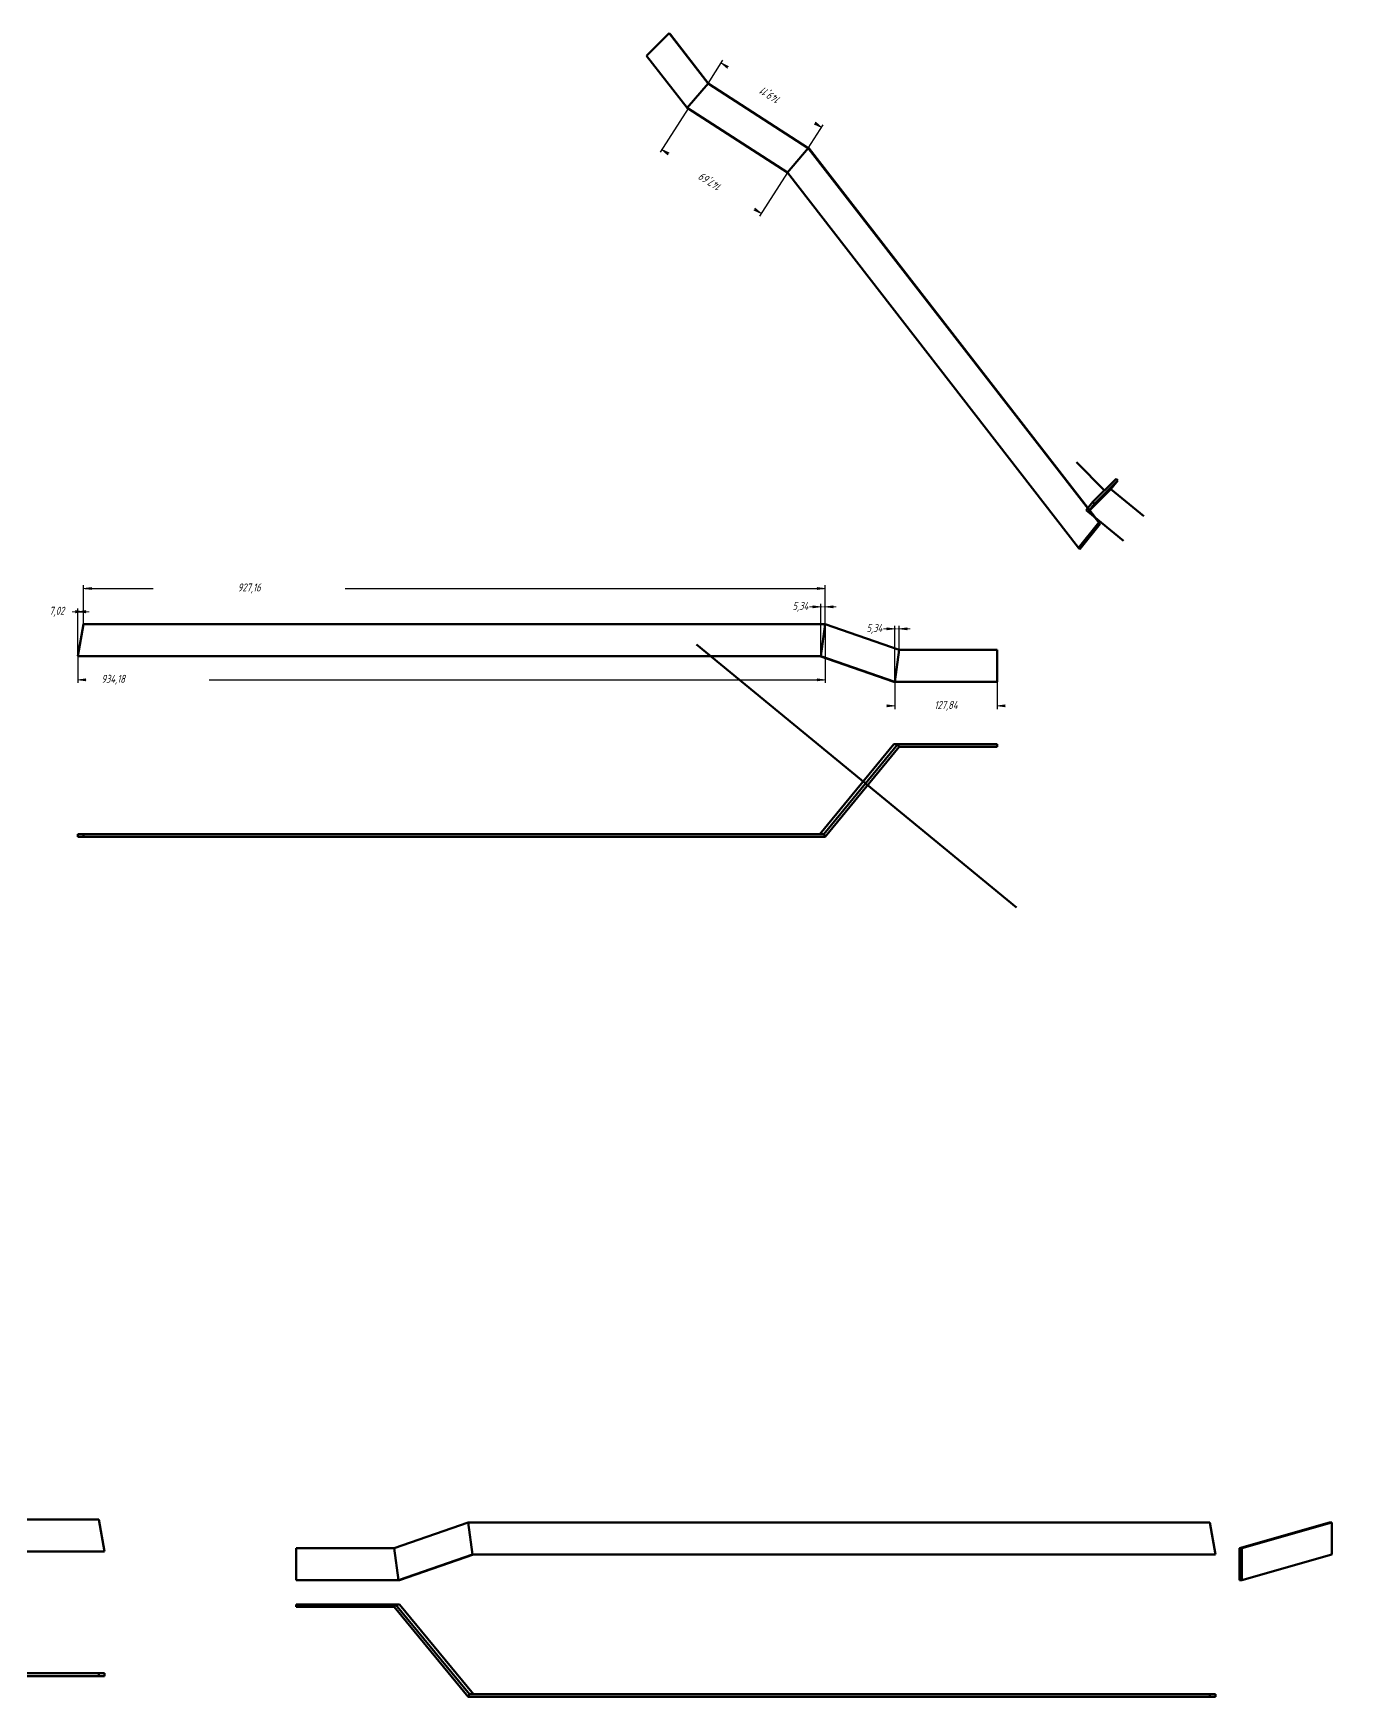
# Model space of a CAD drawing. Header units: millimetres. Extents: x 0 to 4434, y -229 to 1640.
# Drawn here: x 2526 to 3360, y -213 to 826 of the extents above; entities that cross this region are included whole.
import ezdxf

# ---------------------------------------------------------------- set-up
doc = ezdxf.new("R2010")
doc.units = ezdxf.units.MM
doc.linetypes.add('K5LT_BASIC', pattern=[0])
doc.linetypes.add('K5LT_THIN', pattern=[0])
doc.layers.add('Системный слой', color=7, linetype='Continuous')
doc.layers.add('Системный слой (1)', color=7, linetype='Continuous', true_color=0x909090)
doc.styles.add('KDIMTEXTSTYLE', font='GOST_AU.SHX', dxfattribs={"width": 0.96, "oblique": 15, "height": 5})
doc.dimstyles.new('KDIMSTYLE (0.50)', dxfattribs={"dimtxt": 5, "dimasz": 1, "dimexe": 2, "dimexo": 0, "dimgap": 1, "dimtad": 1, "dimlfac": 2, "dimtxsty": 'KDIMTEXTSTYLE', "dimsah": 1, "dimcen": 0, "dimdle": 1, "dimadec": 0, "dimazin": 0, "dimtfac": 0.667, "dimtmove": 0, "dimatfit": 3, "dimfxl": 1, "dimtvp": 1, "dimtolj": 1, "dimtzin": 0, "dimarcsym": 0})

# ---------------------------------------------------------------- blocks, each defined once
blk = doc.blocks.new('KDIMARROW_01')
at = {"layer": 'Системный слой'}
blk.add_hatch(color=0, dxfattribs=at).paths.add_polyline_path([(-5, -0.6582624912261956), (0, 0), (-5, 0.658262491226197), (-4.5, 5.51091059616309e-16)])
at = {"layer": 'Системный слой', "color": 0, "linetype": 'K5LT_THIN', "lineweight": 18}
for p, q in [((-4.5, 5.51091059616309e-16), (-5, 0.658262491226197)), ((-5, 0.658262491226197), (0, 0)), ((0, 0), (-5, -0.6582624912261956)), ((-5, -0.6582624912261956), (-4.5, 5.51091059616309e-16))]:
    blk.add_line(p, q, dxfattribs=at)
at = {"layer": 'Системный слой (1)', "color": 0, "linetype": 'K5LT_THIN', "lineweight": 18}
blk.add_line((0, 0), (-1, 0), dxfattribs=at)
blk = doc.blocks.new('KDIMARROW_02')
at = {"layer": 'Системный слой'}
blk.add_hatch(color=0, dxfattribs=at).paths.add_polyline_path([(4.5, -5.51091059616309e-16), (5, 0.6582624912261956), (0, 0), (5, -0.658262491226197)])
at = {"layer": 'Системный слой', "color": 0, "linetype": 'K5LT_THIN', "lineweight": 18}
for p, q in [((5, 0.6582624912261956), (0, 0)), ((0, 0), (5, -0.658262491226197)), ((0, 0), (7, -8.572527594031472e-16)), ((4.5, -5.51091059616309e-16), (5, 0.6582624912261956)), ((5, -0.658262491226197), (4.5, -5.51091059616309e-16))]:
    blk.add_line(p, q, dxfattribs=at)
at = {"layer": 'Системный слой (1)', "color": 0, "linetype": 'K5LT_THIN', "lineweight": 18}
blk.add_line((0, 0), (-1, 0), dxfattribs=at)

msp = doc.modelspace()

# ---------------------------------------------------------------- hatches: boundary and pattern name
at = {"layer": 'Системный слой (1)'}
h = msp.add_hatch(dxfattribs=at)
h.set_pattern_fill('', angle=45, style=0, pattern_type=0)
h.set_pattern_definition([(45, (0, 0), (-2.121320343559642, 2.121320343559643), [])])
h.paths.add_polyline_path([(3204.464545657283, 546.4563482576328), (3203.412802512535, 547.5263990829477), (3188.877855350811, 533.0991556033924), (3189.92959849556, 532.0291047780773)])

# ---------------------------------------------------------------- linework, layer by layer
at = {"layer": 'Системный слой (1)', "color": 5, "linetype": 'K5LT_BASIC', "lineweight": 60, "true_color": 0x0000ff}
for p, q in [((2909.838520093077, 811.9479297561198), (2923.961052789043, 825.9658147532679)), ((2948.264181792998, 794.6448611296856), (2923.961052789043, 825.9658147532679)), ((2923.961052789043, 825.9658147532679), (2924.845257632968, 825.2111549114978)), ((2948.86122739761, 794.2602812564534), (2924.845257632968, 825.2111549114978)), ((2935.188787260016, 779.2774640662127), (2909.838520093077, 811.9479297561198)), ((2935.188787260016, 779.2774640662127), (2948.264181792998, 794.6448611296856)), ((2948.264181792998, 794.6448611296856), (3010.94299076726, 754.2710467619148)), ((2935.79910674737, 778.8757773148608), (2935.188787260016, 779.2774640662127)), ((2935.188787260016, 779.2774640662127), (2997.867596234278, 738.9036496984419)), ((2935.79910674737, 778.8757773148608), (2997.880870117023, 738.8865428203209)), ((3010.94299076726, 754.2710467619148), (2997.867596234278, 738.9036496984419)), ((3011.553310254614, 753.8693600105629), (3010.94299076726, 754.2710467619148)), ((3010.94299076726, 754.2710467619148), (3192.537842167145, 520.2384693908526)), ((3011.553310254614, 753.8693600105629), (3193.422047011071, 519.4838095490826)), ((2997.867596234278, 738.9036496984419), (3179.793193427466, 504.4448196563125)), ((3196.145328931673, 540.3127773431698), (3178.533520341096, 558.0560633457372)), ((3200.096652461575, 541.145574795415), (3185.800219014328, 527.0083320664418)), ((3203.412802512535, 547.5263990829477), (3188.877855350811, 533.0991556033922)), ((3189.92959849556, 532.0291047780773), (3204.464545657284, 546.4563482576328)), ((3200.096652461575, 541.145574795415), (3204.464545657284, 546.4563482576328)), ((3200.096652461575, 541.145574795415), (3220.664597583394, 524.229284129577)), ((3204.464545657284, 546.4563482576328), (3203.412802512535, 547.5263990829477)), ((3184.647885803385, 527.956078835735), (3188.877855350811, 533.0991556033922)), ((3185.800219014328, 527.0083320664418), (3189.92959849556, 532.0291047780773)), ((3188.877855350811, 533.0991556033922), (3189.92959849556, 532.0291047780773)), ((3192.537842167145, 520.2384693908526), (3179.793193427466, 504.4448196563125)), ((3185.800219014328, 527.0083320664418), (3184.647885803385, 527.956078835735)), ((3185.800219014328, 527.0083320664418), (3207.96030794792, 508.7825684638439)), ((3192.537842167145, 520.2384693908526), (3193.422047011071, 519.4838095490826)), ((3193.422047011071, 519.4838095490826), (3180.677398271391, 503.6901598145424)), ((3180.677398271391, 503.6901598145424), (3179.793193427466, 504.4448196563125)), ((2557.868150950126, 456.7906622937394), (2554.355955828175, 436.7906622937394)), ((3021.447458305715, 456.7906622937389), (2557.868150950126, 456.7906622937394)), ((3018.778326749853, 436.7906622937389), (3021.447458305715, 456.7906622937389)), ((3067.697458305715, 440.6658769784443), (3021.447458305715, 456.7906622937389)), ((3018.778326749853, 436.7906622937389), (2554.355955828175, 436.7906622937394)), ((2941.063247368557, 444.1157613560777), (3140.985474140829, 279.6879355032252)), ((3064.330199154321, 420.6658769784443), (3018.080199154321, 436.7906622937389)), ((3065.028326749853, 420.6658769784443), (3018.778326749853, 436.7906622937389)), ((3067.697458305715, 440.6658769784443), (3065.028326749853, 420.6658769784443)), ((3067.697458305715, 440.6658769784443), (3128.947458305715, 440.6658769784443)), ((3128.947458305715, 440.6658769784443), (3128.947458305715, 420.6658769784443)), ((3065.028326749853, 420.6658769784443), (3064.330199154321, 420.6658769784443)), ((3065.028326749853, 420.6658769784443), (3128.947458305715, 420.6658769784443)), ((3064.330199154321, 381.665876978444), (3018.080199154321, 325.4320677660523)), ((3066.999330710184, 381.665876978444), (3020.749330710184, 325.4320677660523)), ((3067.697458305715, 380.1658769784437), (3021.447458305715, 323.9320677660523)), ((3064.330199154321, 381.665876978444), (3066.999330710184, 381.665876978444)), ((3066.999330710184, 381.665876978444), (3067.697458305715, 380.1658769784437)), ((3066.999330710184, 381.665876978444), (3128.947458305715, 381.665876978444)), ((3067.697458305715, 380.1658769784437), (3128.947458305715, 380.1658769784437)), ((3128.947458305715, 381.665876978444), (3128.947458305715, 380.1658769784437)), ((2554.355955828175, 323.932067766051), (2554.355955828175, 325.432067766051)), ((2557.868150950126, 325.432067766051), (2554.355955828175, 325.432067766051)), ((2557.868150950126, 323.932067766051), (2554.355955828175, 323.932067766051)), ((3020.749330710184, 325.4320677660523), (2557.868150950126, 325.432067766051)), ((2557.868150950126, 325.432067766051), (2557.868150950126, 323.932067766051)), ((3021.447458305715, 323.9320677660523), (2557.868150950126, 323.932067766051)), ((3021.447458305715, 323.9320677660523), (3020.749330710184, 325.4320677660523)), ((2323.278646581019, -102.6716604706576), (2567.529544266586, -102.6716604706575)), ((2571.041739388537, -122.671660470658), (2567.529544266586, -102.6716604706575)), ((2752.115815035549, -120.7340531283055), (2798.365815035549, -104.6092678130109)), ((2801.034946591411, -124.6092678130109), (2798.365815035549, -104.6092678130109)), ((2798.365815035549, -104.6092678130109), (3261.945122391138, -104.6092678130104)), ((3261.945122391138, -104.6092678130104), (3265.457317513089, -124.6092678130104)), ((3280.457317513092, -120.7340531283055), (3336.691126725484, -104.6092678130109)), ((3281.957317513092, -120.7340531283055), (3338.191126725484, -104.6092678130109)), ((3338.191126725484, -104.6092678130109), (3336.691126725484, -104.6092678130109)), ((3338.191126725484, -124.6092678130109), (3338.191126725484, -104.6092678130109)), ((2321.795644597711, -122.6716604706576), (2571.041739388537, -122.671660470658)), ((2690.865815035549, -120.7340531283055), (2690.865815035549, -140.7340531283055)), ((2752.115815035549, -120.7340531283055), (2690.865815035549, -120.7340531283055)), ((2752.115815035549, -120.7340531283055), (2754.784946591411, -140.7340531283055)), ((2754.784946591411, -140.7340531283055), (2801.034946591411, -124.6092678130109)), ((2755.483074186944, -140.7340531283055), (2801.733074186944, -124.6092678130109)), ((2801.034946591411, -124.6092678130109), (3265.457317513089, -124.6092678130104)), ((3280.457317513092, -120.7340531283055), (3281.957317513092, -120.7340531283055)), ((3280.457317513092, -140.7340531283055), (3280.457317513092, -120.7340531283055)), ((3281.957317513092, -120.7340531283055), (3281.957317513092, -140.7340531283055)), ((3281.957317513092, -140.7340531283055), (3338.191126725484, -124.6092678130109)), ((2754.784946591411, -140.7340531283055), (2690.865815035549, -140.7340531283055)), ((2754.784946591411, -140.7340531283055), (2755.483074186944, -140.7340531283055)), ((3281.957317513092, -140.7340531283055), (3280.457317513092, -140.7340531283055)), ((2752.813942631081, -155.7340531283048), (2690.865815035549, -155.7340531283048)), ((2690.865815035549, -155.7340531283048), (2690.865815035549, -157.234053128305)), ((2752.813942631081, -155.7340531283048), (2752.115815035549, -157.234053128305)), ((2752.813942631081, -155.7340531283048), (2799.063942631081, -211.9678623406965)), ((2755.483074186944, -155.7340531283048), (2752.813942631081, -155.7340531283048)), ((2755.483074186944, -155.7340531283048), (2801.733074186944, -211.9678623406965)), ((2752.115815035549, -157.234053128305), (2690.865815035549, -157.234053128305)), ((2752.115815035549, -157.234053128305), (2798.365815035549, -213.4678623406965)), ((2322.761462327335, -198.6716604706612), (2567.529544266586, -198.6716604706608)), ((2323.278646581019, -200.6716604706619), (2567.529544266586, -200.6716604706608)), ((2571.041739388537, -198.6716604706608), (2567.529544266586, -198.6716604706608)), ((2567.529544266586, -198.6716604706608), (2567.529544266586, -200.6716604706608)), ((2571.041739388537, -200.6716604706608), (2567.529544266586, -200.6716604706608)), ((2571.041739388537, -198.6716604706608), (2571.041739388537, -200.6716604706608)), ((2798.365815035549, -213.4678623406965), (2799.063942631081, -211.9678623406965)), ((2798.365815035549, -213.4678623406965), (3261.945122391138, -213.4678623406978)), ((2799.063942631081, -211.9678623406965), (3261.945122391138, -211.9678623406978)), ((3261.945122391138, -211.9678623406978), (3261.945122391138, -213.4678623406978)), ((3261.945122391138, -211.9678623406978), (3265.457317513089, -211.9678623406978)), ((3261.945122391138, -213.4678623406978), (3265.457317513089, -213.4678623406978)), ((3265.457317513089, -213.4678623406978), (3265.457317513089, -211.9678623406978))]:
    msp.add_line(p, q, dxfattribs=at)

# ---------------------------------------------------------------- dimensions: what is measured, and where the dimension line sits
at = {"layer": 'Системный слой (1)', "color": 7}
for base, p1, p2, angle, location in [((2956.512859341011, 807.4506188322554), (3010.94299076726, 754.2710467619148), (2948.264181792998, 794.6448611296856), 147.21286864713124, (2987.852263828142, 787.2637116483701)), ((2919.339999197657, 753.3236397685301), (2997.880870117023, 738.8865428203209), (2935.79910674737, 778.8757773148608), 147.2128686471312, (2950.380880882483, 733.3290225212601))]:
    msp.add_linear_dim(base=base, p1=p1, p2=p2, angle=angle, location=location, dimstyle='KDIMSTYLE (0.50)', override={"dimexo": 0, "dimpost": '\\H5.0;\\W0.965;\\Q15;<>', "dimblk1": 'KDIMARROW_01', "dimblk2": 'KDIMARROW_01', "dimse1": 0, "dimse2": 0, "dimclrt": 7, "dimtolj": 1}, dxfattribs=at).render()
for base, p1, p2, location, override in [((3021.447458305715, 479.0881952517819), (2557.868150950126, 456.7906622937394), (3021.447458305715, 456.7906622937389), (2661.447458305715, 479.0881952517819), {"dimexo": 0, "dimpost": '\\H5.0;\\W0.965;\\Q15;<>', "dimblk1": 'KDIMARROW_01', "dimblk2": 'KDIMARROW_01', "dimse1": 0, "dimse2": 0, "dimclrt": 7, "dimtolj": 1}), ((2554.355955828175, 464.5275484477135), (2557.868150950126, 456.7906622937394), (2554.355955828175, 436.7906622937394), (2541.166972876708, 464.5275484477135), {"dimexo": 0, "dimpost": '\\H5.0;\\W0.965;\\Q15;<>', "dimblk1": 'KDIMARROW_02', "dimblk2": 'KDIMARROW_02', "dimse1": 0, "dimse2": 0, "dimclrt": 7, "dimtolj": 1}), ((3018.778326749853, 467.5296834069853), (3021.447458305715, 456.7906622937389), (3018.778326749853, 436.7906622937389), (3005.98225928989, 467.5296834069853), {"dimexo": 0, "dimpost": '\\H5.0;\\W0.965;\\Q15;<>', "dimblk1": 'KDIMARROW_02', "dimblk2": 'KDIMARROW_02', "dimse1": 0, "dimse2": 0, "dimclrt": 7, "dimtolj": 1}), ((3065.028326749853, 453.7596589424408), (3067.697458305715, 440.6658769784443), (3065.028326749853, 420.6658769784443), (3052.23225928989, 453.7596589424408), {"dimexo": 0, "dimpost": '\\H5.0;\\W0.965;\\Q15;<>', "dimblk1": 'KDIMARROW_02', "dimblk2": 'KDIMARROW_02', "dimse1": 0, "dimse2": 0, "dimclrt": 7, "dimtolj": 1}), ((3021.447458305715, 421.9856299010214), (2554.355955828175, 436.7906622937394), (3021.447458305715, 456.7906622937389), (2576.447458305715, 421.9856299010215), {"dimexo": 0, "dimpost": '\\H5.0;\\W0.965;\\Q15;<>', "dimblk1": 'KDIMARROW_01', "dimblk2": 'KDIMARROW_01', "dimse1": 0, "dimse2": 0, "dimclrt": 7, "dimtolj": 1}), ((3065.028326749853, 405.665876978444), (3128.947458305715, 420.6658769784443), (3065.028326749853, 420.6658769784443), (3096.987892527784, 405.665876978444), {"dimexo": 0, "dimpost": '\\H5.0;\\W0.965;\\Q15;<>', "dimblk1": 'KDIMARROW_01', "dimblk2": 'KDIMARROW_01', "dimse1": 0, "dimse2": 0, "dimclrt": 7, "dimtolj": 1})]:
    msp.add_linear_dim(base=base, p1=p1, p2=p2, location=location, dimstyle='KDIMSTYLE (0.50)', override=override, dxfattribs=at).render()

doc.saveas('drawing.dxf')
